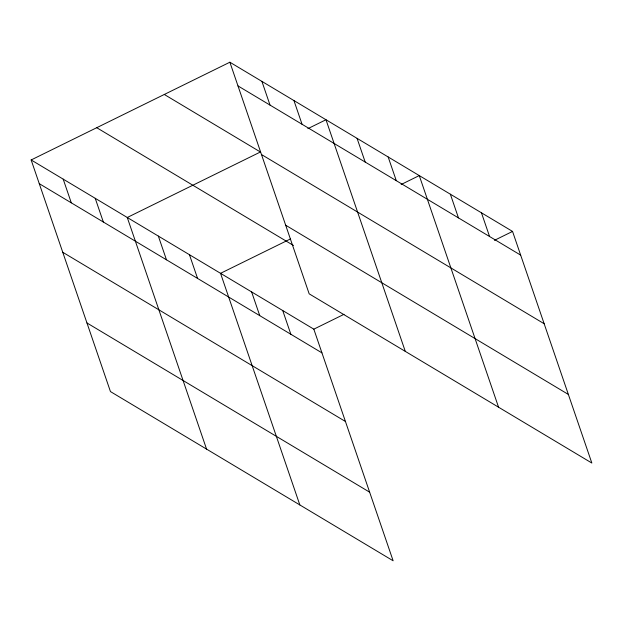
<?xml version="1.0" encoding="UTF-8"?>
<svg xmlns="http://www.w3.org/2000/svg" width="623" height="623" viewBox="0 0 623 623"><rect width="100%" height="100%" fill="white"/><g stroke="black" fill="none" stroke-linecap="round" stroke-linejoin="round"><path stroke-width="0.93" d="M31.15 159.955L313.828 329.162L393.129 560.786L110.45 391.579L31.15 159.955L229.871 62.214L512.55 231.421L591.85 463.045L309.172 293.838L229.871 62.214M307.863 128.657L325.985 119.741L405.285 351.364M290.45 238.944L220.542 273.326L299.842 504.949M401.142 184.494L419.263 175.585L498.564 407.208M313.828 329.162L344.028 314.311M494.428 240.338L512.55 231.421M237.986 85.919L520.664 255.126M164.293 94.47L260.406 151.996L127.263 217.489L206.563 449.113M261.481 154.535L544.159 323.742M285.684 225.222L568.355 394.429M96.729 127.699L293.488 245.478M39.265 183.66L321.943 352.875M62.759 252.276L345.438 421.483M86.963 322.963L369.641 492.178M481.454 212.809L489.569 236.514M450.359 194.197L458.473 217.902M388.168 156.973L396.29 180.678M357.072 138.361L365.195 162.066M293.947 100.568L302.062 124.273M261.909 81.387L270.024 105.1M282.733 310.55L290.848 334.263M251.637 291.938L259.752 315.643M189.447 254.714L197.569 278.419M158.351 236.101L166.473 259.807M95.226 198.309L103.34 222.022M63.188 179.136L71.302 202.841"/></g></svg>
